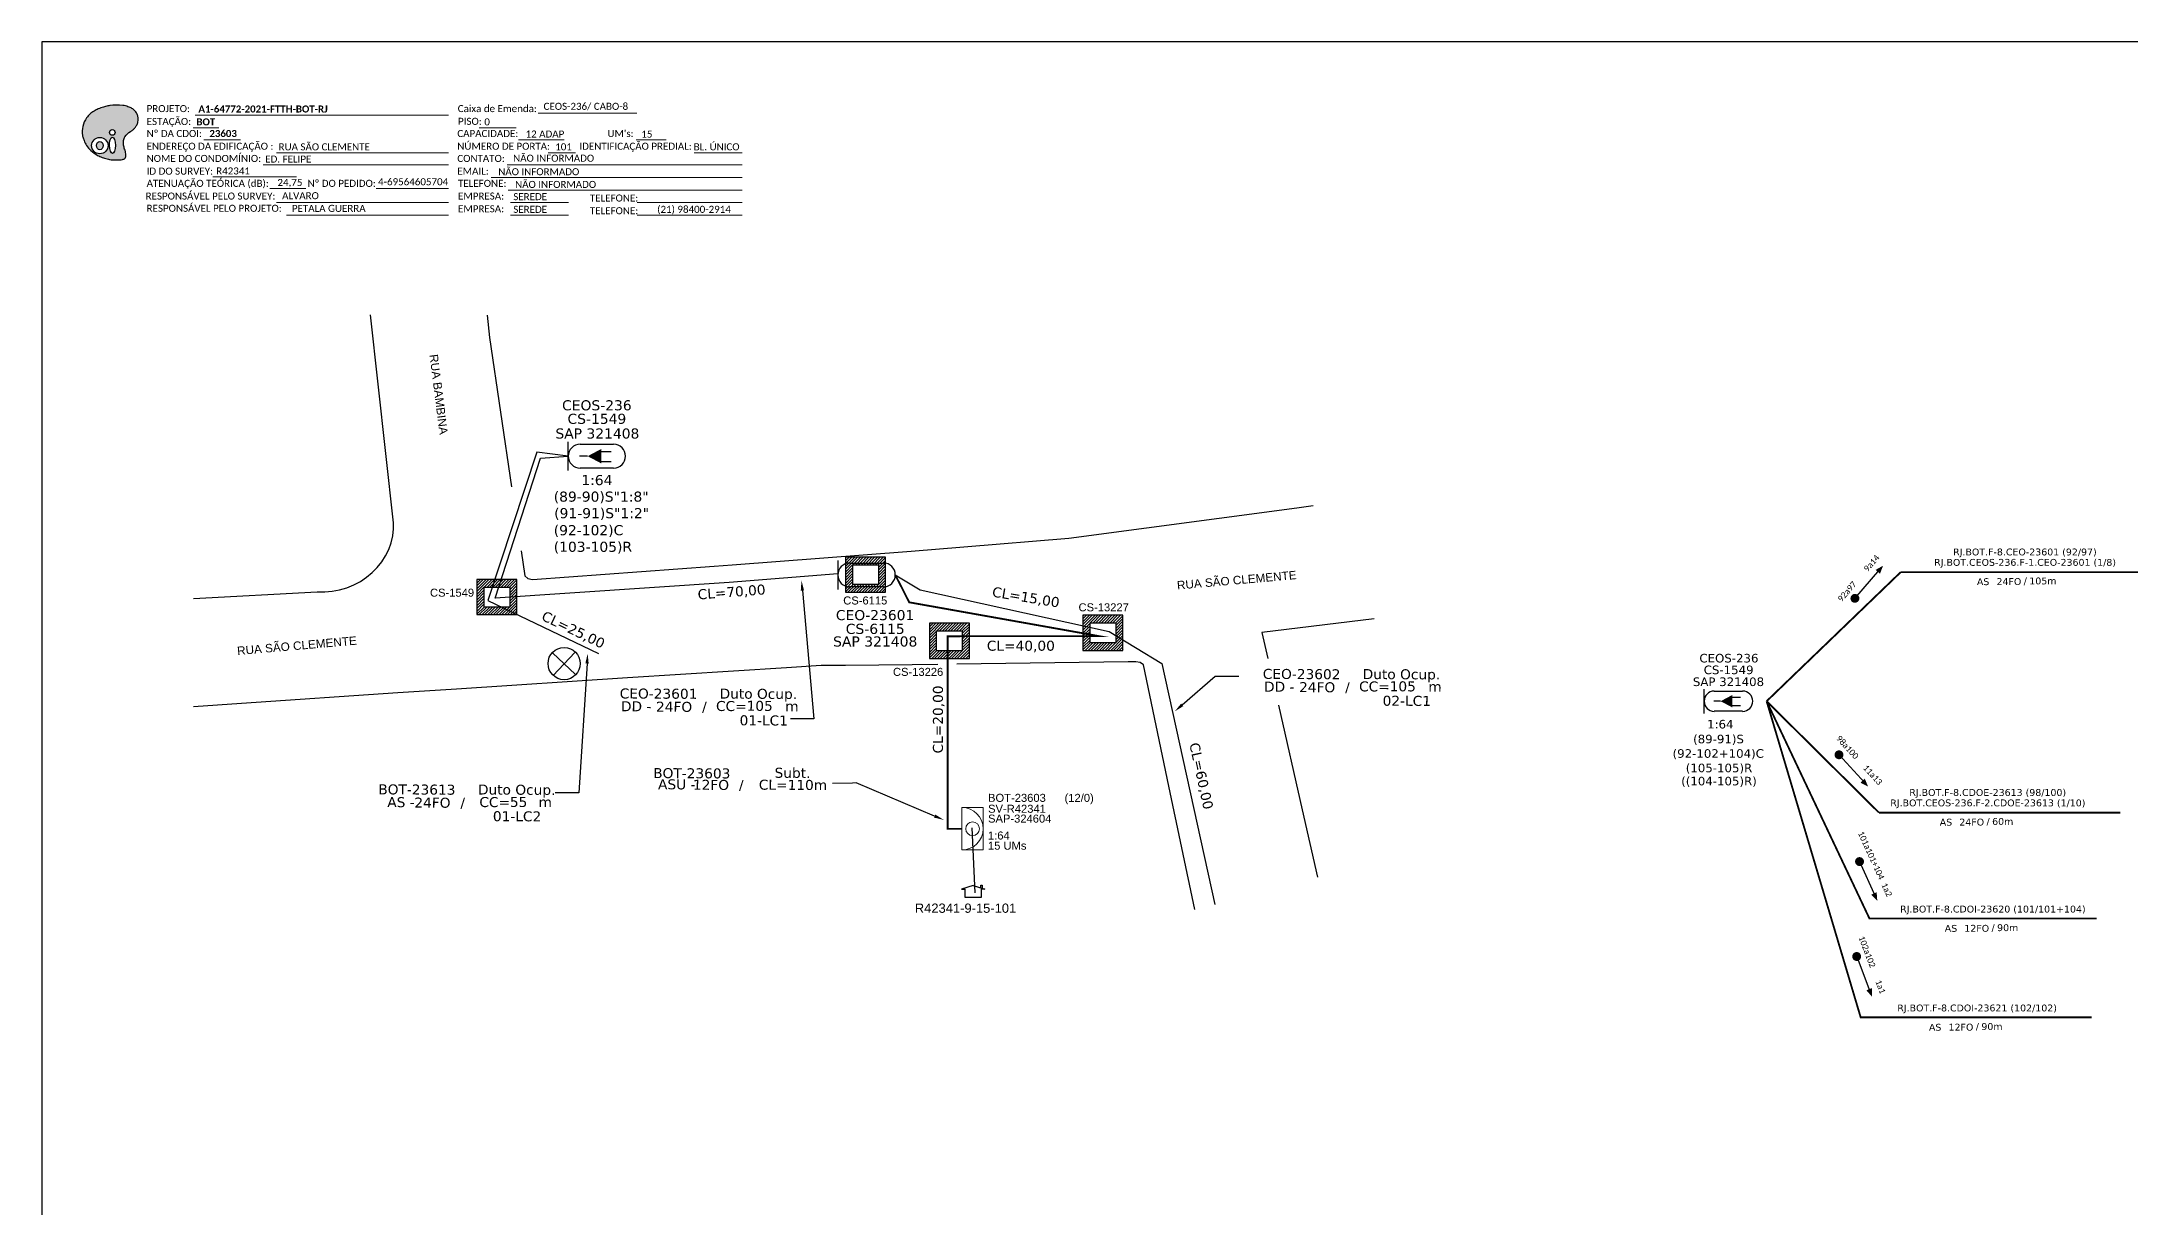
# Model space of a CAD drawing. Extents: x -4 to 837, y 1 to 595.
# Drawn here: x -4 to 528, y 298 to 595 of the extents above; entities that cross this region are included whole.
import ezdxf
from ezdxf import colors
from ezdxf.entities.mleader import LeaderData, LeaderLine
from ezdxf.enums import TextEntityAlignment as Align
from ezdxf.math import Vec2, Vec3

# ---------------------------------------------------------------- set-up
doc = ezdxf.new("R2010")
doc.units = 0
for name, color, linetype in [('10.1-Caixas Subterrâneas', 5, 'Continuous'), ('20.4-CEOS', 1, 'Continuous'), ('20.5-CEO', 1, 'Continuous'), ('CAP a instalar', 1, 'Continuous'), ('celulas gpon', 7, 'Continuous'), ('label_cabos', 7, 'Continuous'), ('locais', 7, 'Continuous'), ('QUADRA', 7, 'Continuous'), ('SETA', 7, 'Continuous'), ('surveys', 7, 'Continuous'), ('surveys legendas', 7, 'Continuous')]:
    doc.layers.add(name, color=color, linetype=linetype)
for name, color, linetype, lineweight in [("20.0-LEGENDA DOS CDO'S", 1, 'Continuous', 0), ('20.1-CDO_INTERIOR', 1, 'Continuous', 0), ('40.1-ETIQUETAS', 1, 'Continuous', 20), ('Segmento Logradouro Texto', 238, 'Continuous', 0)]:
    doc.layers.add(name, color=color, linetype=linetype, lineweight=lineweight)
doc.layers.add('DROP DE CLIENTE', color=140, linetype='Continuous', plot=False)
doc.styles.add('ARIAL', font='arial.ttf')
doc.styles.add('DIGICADE', font='arial.ttf')
doc.styles.add('MtXpl_Calibri', font='calibri.ttf')
doc.styles.add('siredit', font='verdana.ttf')
doc.styles.add('WMF-Calibri0', font='calibri.ttf')
doc.styles.add('WMF-Calibri1', font='calibrib.ttf')
doc.linetypes.add('FENCELINE1', pattern='A,0.25,-0.1,[133,ltypeshp.shx,S=0.1,R=0,X=-0.1,Y=0],-0.1,1', length=1.45)

# ---------------------------------------------------------------- blocks, each defined once
blk = doc.blocks.new('OI')
h = blk.add_hatch(color=40)
edge = h.paths.add_edge_path()
edge.add_spline(control_points=[(4.35, -0.67), (3.92, -0.99), (3.26, -1.5), (2.81, -2.59), (2.9, -3.5), (3.06, -4.27), (3.31, -4.85), (3.37, -5.39), (3.4, -5.88), (3.2, -6.4), (2.54, -6.61), (1.65, -6.63), (0.55, -6.67), (-0.56, -6.42), (-1.61, -6.14), (-2.77, -5.61), (-3.92, -4.77), (-4.89, -3.7), (-5.34, -2.65), (-5.6, -1.94), (-5.85, -0.96), (-5.71, 0.47), (-5.1, 2.02), (-4.14, 3.02), (-3.3, 3.61), (-2.37, 4.16), (-1.36, 4.44), (-0.56, 4.7), (0.79, 4.85), (2.24, 4.97), (3.79, 4.57), (4.67, 4.21), (5.44, 3.65), (5.76, 2.99), (6.03, 2.21), (6.01, 1.46), (5.72, 0.64), (5.31, 0.08), (4.88, -0.38), (4.51, -0.55), (4.35, -0.67)], knot_values=[0, 0, 0, 0, 1.60434, 2.417191, 3.427595, 4.282808, 4.776746, 5.304182, 5.888771, 6.258406, 6.858137, 7.79129, 8.986195, 10.124242, 11.187857, 12.242908, 13.953784, 15.414161, 16.515391, 17.349188, 17.675853, 19.552021, 21.515531, 22.568638, 23.63245, 24.621084, 25.782718, 26.745347, 27.142653, 29.870543, 31.004649, 31.921532, 32.709589, 33.801391, 34.042471, 35.192333, 35.971461, 36.628871, 37.254359, 37.836911, 37.836911, 37.836911, 37.836911], degree=3, periodic=0)
h.paths.add_polyline_path([(1.13, -0.87, -1), (-0.04, -0.87, -1)], flags=16)
edge = h.paths.add_edge_path(flags=16)
edge.add_ellipse((0.56, -3.59), major_axis=(-0.02, 1.71), ratio=0.361305, start_angle=0, end_angle=360)
h.paths.add_polyline_path([(-0.36, -3.62, -1), (-3.8, -3.62, -1)], flags=16)
edge = h.paths.add_edge_path(flags=0)
edge.add_ellipse((-2.08, -3.62), major_axis=(0, 0.885), ratio=0.758294, start_angle=0, end_angle=360)
at = {"color": 40}
for centre, radius in [((-2.08, -3.62), 1.72), ((0.54, -0.87), 0.587)]:
    blk.add_circle(centre, radius, dxfattribs=at)
blk.add_ellipse((-2.08, -3.62), major_axis=(0, 0.885), ratio=0.758294, start_param=-3.141592653589792, end_param=3.141592653589792, dxfattribs=at)
blk.add_ellipse((0.56, -3.59), major_axis=(-0.02, 1.71), ratio=0.361305, dxfattribs=at)
at = {"color": 40, "start_tangent": (-0.800898, -0.598801), "end_tangent": (-0.800898, -0.598801)}
blk.add_spline([(4.35, -0.67), (3.2, -1.78), (2.9, -2.54), (2.92, -3.55), (3.12, -4.38), (3.28, -4.85), (3.37, -5.37), (3.35, -5.95), (3.2, -6.29), (2.66, -6.55), (1.73, -6.63), (0.54, -6.62), (-0.58, -6.41), (-1.6, -6.11), (-2.56, -5.67), (-3.95, -4.67), (-4.89, -3.56), (-5.37, -2.56), (-5.64, -1.78), (-5.72, -1.46), (-5.63, 0.42), (-4.84, 2.22), (-4.13, 2.99), (-3.27, 3.62), (-2.4, 4.09), (-1.3, 4.47), (-0.37, 4.72), (0.02, 4.77), (2.75, 4.8), (3.85, 4.53), (4.69, 4.16), (5.31, 3.68), (5.85, 2.73), (5.93, 2.5), (5.94, 1.35), (5.67, 0.62), (5.29, 0.08), (4.84, -0.36), (4.35, -0.67)], degree=3, dxfattribs=at)
blk = doc.blocks.new('*U58')
at = {"layer": '20.4-CEOS', "color": 7, "style": 'siredit'}
for tag, p in [('FIBRAS_SPLITTER', (0, 0)), ('FIBRAS_TOP_C', (0, -4.13)), ('RESERVA_FINAIS', (0, -5.46))]:
    blk.add_attdef(tag, p, '', height=1.01, dxfattribs=at)
for tag, p, flags in [('ID_ATIVIDADE', (0, -6.77), 3), ('FATOR', (0, -8.09), 1), ('QTDE', (0, -9.4), 1), ('FID', (0, -10.71), 1)]:
    blk.add_attdef(tag, p, '', height=1.01, dxfattribs=dict(at, flags=flags))
blk = doc.blocks.new('*X8')
at = {"color": 0, "linetype": 'Continuous'}
for p, q in [((-1.25, 0.34099), (-0.49099, 1.1)), ((-1.25, 0.517767), (-0.667767, 1.1)), ((-1.25, 0.694544), (-0.844544, 1.1)), ((-1.25, 0.87132), (-1.02132, 1.1)), ((-1.25, 1.048097), (-1.198097, 1.1)), ((-1.25, 0.164214), (-0.8035, 0.610714)), ((-1.25, -0.012563), (-0.8035, 0.433937)), ((-1.25, -0.18934), (-0.8035, 0.25716)), ((-1.25, -0.366117), (-0.8035, 0.080383)), ((-0.789214, 0.625), (-0.314214, 1.1)), ((-0.612437, 0.625), (-0.137437, 1.1)), ((-0.43566, 0.625), (0.03934, 1.1)), ((-0.258883, 0.625), (0.216117, 1.1)), ((-0.082107, 0.625), (0.392893, 1.1)), ((0.09467, 0.625), (0.56967, 1.1)), ((0.271447, 0.625), (0.746447, 1.1)), ((0.448223, 0.625), (0.923223, 1.1)), ((0.625, 0.625), (1.1, 1.1)), ((0.801777, 0.625), (1.25, 1.073223)), ((0.8035, 0.449947), (1.25, 0.896447)), ((0.8035, 0.27317), (1.25, 0.71967)), ((0.8035, 0.096393), (1.25, 0.542893)), ((0.8035, -0.080383), (1.25, 0.366117)), ((0.8035, -0.25716), (1.25, 0.18934)), ((0.8035, -0.433937), (1.25, 0.012563)), ((-1.25, -0.542893), (-0.8035, -0.096393)), ((-1.25, -0.71967), (-0.8035, -0.27317)), ((-1.25, -0.896447), (-0.8035, -0.449947)), ((-1.25, -1.073223), (-0.801777, -0.625)), ((-1.1, -1.1), (-0.625, -0.625)), ((-0.923223, -1.1), (-0.448223, -0.625)), ((-0.746447, -1.1), (-0.271447, -0.625)), ((-0.56967, -1.1), (-0.09467, -0.625)), ((-0.392893, -1.1), (0.082107, -0.625)), ((-0.216117, -1.1), (0.258883, -0.625)), ((-0.03934, -1.1), (0.43566, -0.625)), ((0.137437, -1.1), (0.612437, -0.625)), ((0.314214, -1.1), (0.789214, -0.625)), ((0.49099, -1.1), (1.25, -0.34099)), ((0.667767, -1.1), (1.25, -0.517767)), ((0.8035, -0.610714), (1.25, -0.164214)), ((0.844544, -1.1), (1.25, -0.694544)), ((1.02132, -1.1), (1.25, -0.87132)), ((1.198097, -1.1), (1.25, -1.048097))]:
    blk.add_line(p, q, dxfattribs=at)
blk = doc.blocks.new('MANHOLE_MQ')
at = {"color": 0, "linetype": 'Continuous'}
for p, q in [((0.00000623, 0.00000569), (-0.00000627, 0.00000569)), ((-0.00000627, 0.00000569), (-0.00000627, -0.00000531)), ((-0.00000404, 0.00000331), (0.00000399, 0.00000331)), ((-0.00000404, -0.00000294), (-0.00000404, 0.00000331)), ((0.00000399, 0.00000331), (0.00000399, -0.00000294)), ((0.00000623, -0.00000531), (0.00000623, 0.00000569)), ((-0.00000627, -0.00000531), (0.00000623, -0.00000531)), ((0.00000399, -0.00000294), (-0.00000404, -0.00000294)), ((0.00000399, -0.00000294), (0.00000399, -0.00000294))]:
    blk.add_line(p, q, dxfattribs=at)
at = {"color": 0, "linetype": 'Continuous', "xscale": 5e-06, "yscale": 5e-06, "zscale": 1e-05}
blk.add_blockref('*X8', (-0.00000002, 0.00000019), dxfattribs=at)
blk = doc.blocks.new('POLE_POLE')
at = {"color": 1}
for p, q in [((-0.0000033, 0.0000125), (0.0000083, 0.0000017)), ((0.0000079, 0.0000128), (-0.0000029, 0.0000013))]:
    blk.add_line(p, q, dxfattribs=at)
blk.add_circle((0.0000026, 0.0000072), 0.00000805, dxfattribs=at)
blk = doc.blocks.new('Inst CB DT OCUP CFOA-SM-DD-G-24')
at = {"layer": 'label_cabos', "color": 0, "style": 'siredit'}
for tag, flags, p in [('ID_ATIVIDADE', 3, (1.31, 2.67)), ('FATOR', 1, (11.56, 2.55))]:
    blk.add_attdef(tag, text='', height=1, rotation=359.69, dxfattribs=dict(at, flags=flags)).set_placement(p, align=Align.MIDDLE_CENTER)
for tag, p in [('TIPO_CABO', (1.11, 0)), ('DESTINO_CABO', (3.13, 1.26)), ('CABO', (4.69, -0.05)), ('/', (7.71, -0.05)), ('LANCE', (10.41, 0.02)), ('TIPO_CABO', (13.11, 1.24)), ('UND', (16.46, 0)), ('FID', (13.65, -1.41))]:
    blk.add_attdef(tag, text='', height=1, rotation=359.69, dxfattribs=at).set_placement(p, align=Align.MIDDLE_CENTER)
blk.add_attdef('QTDE', (11.93, -0.45), '', height=1, rotation=359.69, dxfattribs=at)
blk = doc.blocks.new('LEGENDA DOS CABOS')
at = {"layer": 'label_cabos', "color": 0, "style": 'siredit'}
for tag, p in [('ID', (4.24, 1.63)), ('XX', (14.31, 1.67)), ('TIPO_CABO', (2.74, 0.52)), ('CABO', (6.16, 0.47)), ('/', (9.19, 0.47)), ('METROS', (14.36, 0.47))]:
    blk.add_attdef(tag, text='', height=1, rotation=359.69, dxfattribs=at).set_placement(p, align=Align.MIDDLE_CENTER)
blk = doc.blocks.new('*U54')
at = {"layer": '20.4-CEOS', "color": 7, "style": 'siredit'}
blk.add_attdef('FIBRAS_SPLITTER', (0, 0), '', height=1.01, dxfattribs=at)
for tag, p, flags in [('ID_ATIVIDADE', (0, -1.48), 3), ('FATOR', (0, -2.79), 1), ('QTDE', (0, -4.11), 1), ('FID', (0, -5.42), 1)]:
    blk.add_attdef(tag, p, '', height=1.01, dxfattribs=dict(at, flags=flags))
blk = doc.blocks.new('Inst CB DT OCUP CFOA-SM-AS-80-TS-24')
at = {"layer": 'label_cabos', "color": 0, "style": 'siredit'}
for tag, flags, p in [('ID_ATIVIDADE', 3, (1.31, 2.67)), ('FATOR', 1, (11.56, 2.55))]:
    blk.add_attdef(tag, text='', height=1, rotation=359.69, dxfattribs=dict(at, flags=flags)).set_placement(p, align=Align.MIDDLE_CENTER)
for tag, p in [('TIPO_CABO', (1.76, 0)), ('DESTINO_CABO', (3.13, 1.26)), ('CABO', (4.69, -0.05)), ('/', (7.71, -0.05)), ('LANCE', (10.91, 0)), ('TIPO_CABO', (13.11, 1.24)), ('UND', (15.96, 0)), ('FID', (13.15, -1.41))]:
    blk.add_attdef(tag, text='', height=1, rotation=359.69, dxfattribs=at).set_placement(p, align=Align.MIDDLE_CENTER)
blk.add_attdef('QTDE', (12.43, -0.47), '', height=1, rotation=359.69, dxfattribs=at)
blk = doc.blocks.new('ETIQUETA_RS5F')
at = {"layer": '40.1-ETIQUETAS', "color": 0, "style": 'siredit'}
blk.add_text('/', height=1.5, dxfattribs=at).set_placement((1.58, -1.95), align=Align.MIDDLE_RIGHT)
for tag, p in [('ETIQUETA_R_PRIMARIA', (1.21, 4.1)), ('ETIQUETA_R_SECUNDARIA', (1.21, 2.1)), ('F_ATIVAS/F_MORTAS', (1.14, -4.24))]:
    blk.add_attdef(tag, text='', height=1.5, dxfattribs=at).set_placement(p, align=Align.MIDDLE_CENTER)
for tag, p in [('TIPO_CABO', (-6.58, -2.12)), ('CAP_CABO', (0.4, -2.09))]:
    blk.add_attdef(tag, text='', height=1.5, dxfattribs=at).set_placement(p, align=Align.MIDDLE_RIGHT)
blk.add_attdef('METROS', text='', height=1.5, dxfattribs=at).set_placement((2.14, -1.95), align=Align.MIDDLE_LEFT)
for tag, p in [('FUSÃO_1', (0.85, -8.39)), ('FUSÃO_2', (0.85, -10.6)), ('FUSÃO_3', (0.85, -12.93)), ('FUSÃO_4', (0.85, -15.14)), ('FUSÃO_5', (0.85, -17.16))]:
    blk.add_attdef(tag, text='', height=1.5, dxfattribs=at).set_placement(p, align=Align.CENTER)
blk = doc.blocks.new('SURVEY_SURVEY')
for p, q in [((0, 0.0000127), (-0.0000126, 0.000009)), ((-0.0000126, 0.000009), (-0.0000086, 0.000009)), ((-0.0000086, 0), (-0.0000086, 0.000009)), ((0.0000086, 0), (-0.0000086, 0)), ((0, 0.0000127), (0.0000126, 0.000009)), ((0.0000084, 0.0000132), (0.0000098, 0.0000132)), ((0.0000084, 0.0000103), (0.0000084, 0.0000132)), ((0.0000126, 0.000009), (0.0000086, 0.000009)), ((0.0000086, 0.000009), (0.0000086, 0)), ((0.0000098, 0.0000132), (0.0000098, 0.0000099))]:
    blk.add_line(p, q)

msp = doc.modelspace()

# ---------------------------------------------------------------- linework, layer by layer
for p, q in [((837.17, 595.26), (-3.83, 595.26)), ((-3.83, 595.26), (-3.83, 1.26))]:
    msp.add_line(p, q)
at = {"color": 7, "lineweight": 0}
for points in [[(35.28, 576.58), (99.75, 576.58)], [(122.59, 577.07), (147.72, 577.07)], [(34.76, 573.3), (41.31, 573.3)], [(37.42, 570.23), (46.76, 570.23)], [(107.55, 573.34), (117.03, 573.34)], [(117.59, 570.23), (129.21, 570.23)], [(147.54, 570.23), (155.2, 570.23)], [(55.99, 566.99), (99.75, 566.99)], [(125.18, 566.99), (132.12, 566.99)], [(162.35, 566.99), (174.56, 566.99)], [(39.74, 560.82), (61.06, 560.82)], [(52.58, 563.88), (99.75, 563.88)], [(110.67, 560.64), (174.59, 560.64)], [(114.71, 563.88), (174.59, 563.88)], [(54.28, 557.85), (63.46, 557.85)], [(55.99, 554.29), (99.75, 554.29)], [(81.34, 557.85), (99.77, 557.85)], [(114.96, 557.41), (174.59, 557.41)], [(115.56, 554.29), (130.36, 554.29)], [(147.81, 554.29), (174.59, 554.29)], [(58.48, 551.06), (99.75, 551.06)], [(115.56, 551.06), (130.36, 551.06)], [(147.84, 551.06), (174.59, 551.06)]]:
    msp.add_lwpolyline(points, dxfattribs=at)
msp.add_lwpolyline([(34.83, 453.38), (66.32, 455.07), (68.24, 455.05), (70.16, 455.23), (72.05, 455.6), (73.88, 456.14), (75.65, 456.85), (77.33, 457.74), (78.9, 458.79), (80.34, 459.98), (81.64, 461.29), (82.77, 462.73), (83.75, 464.27), (84.54, 465.9), (85.15, 467.61), (85.56, 469.36), (85.77, 471.12), (85.79, 472.68), (79.92, 525.68)])
at = {"const_width": 1.13, "elevation": 2}
for points in [[(457.66, 452.99, 1), (458.39, 453.85, 1)], [(453.59, 413.97, -1), (454.36, 413.14, -1)], [(458.28, 362.69, -1), (458.68, 361.63, -1)]]:
    msp.add_lwpolyline(points, format="xyb", close=True, dxfattribs=at)
at = {"color": 7, "const_width": 1.13, "elevation": 2}
msp.add_lwpolyline([(458.97, 386.86, -1), (459.44, 385.83, -1)], format="xyb", close=True, dxfattribs=at)
at = {"layer": '20.1-CDO_INTERIOR', "color": 1, "lineweight": 18}
msp.add_lwpolyline([(235.98, 389.3), (235.98, 400.13), (230.57, 400.13), (230.56, 389.3)], close=True, dxfattribs=at)
msp.add_circle((233.27, 394.71), 1.73, dxfattribs=at)
msp.add_arc((230.56, 394.71), 5.41, 269.9724, 89.9724, dxfattribs=at)
at = {"layer": '20.4-CEOS', "color": 7}
for p, q in [((133.31, 492.69), (141.83, 492.69)), ((141.83, 486.62), (133.31, 486.62)), ((422.2, 429.79, 2), (429.43, 429.79, 2)), ((429.43, 424.64, 2), (422.2, 424.64, 2))]:
    msp.add_line(p, q, dxfattribs=at)
for points in [[(130.28, 485.99), (130.28, 493.32)], [(135.22, 489.65), (133.17, 489.65)], [(138.58, 490.86), (141.17, 490.86)], [(138.58, 488.33), (141.17, 488.33)]]:
    msp.add_lwpolyline(points, dxfattribs=at)
msp.add_lwpolyline([(135.22, 489.65, 0, 3.75, 0), (138.74, 489.65, 3.75, 3.75, 0)], format="xyseb", dxfattribs=at)
at = {"layer": '20.4-CEOS', "color": 7, "elevation": 2}
for points in [[(419.63, 424.11), (419.63, 430.32)], [(423.82, 427.21), (422.09, 427.21)], [(426.67, 428.23), (428.87, 428.23)], [(426.67, 426.09), (428.87, 426.09)]]:
    msp.add_lwpolyline(points, dxfattribs=at)
msp.add_lwpolyline([(423.82, 427.21, 0, 3.18, 0), (426.81, 427.21, 3.18, 3.18, 0)], format="xyseb", dxfattribs=at)
at = {"layer": '20.4-CEOS', "color": 7}
for centre, radius, start, end in [((133.31, 489.65), 3.04, 90, 270), ((141.83, 489.65), 3.04, 270, 90), ((422.2, 427.21, 2), 2.58, 90, 270), ((429.43, 427.21, 2), 2.58, 270, 90)]:
    msp.add_arc(centre, radius, start, end, dxfattribs=at)
at = {"layer": '20.5-CEO', "color": 5}
for p, q in [((201.99, 462.43), (210.54, 462.43)), ((210.54, 456.33), (201.99, 456.33))]:
    msp.add_line(p, q, dxfattribs=at)
msp.add_lwpolyline([(198.94, 463.05), (198.94, 455.7)], dxfattribs=at)
for centre, start, end in [((201.99, 459.38), 90, 270), ((210.54, 459.38), 270, 90)]:
    msp.add_arc(centre, 3.05, start, end, dxfattribs=at)
at = {"layer": 'CAP a instalar', "color": 7, "ltscale": 5}
for p, q in [((122.29, 490.66), (109.83, 452.89)), ((130.28, 489.65), (122.29, 490.66)), ((123.17, 489.14), (130.28, 489.65)), ((111.62, 453.45), (123.17, 489.14)), ((198.93, 459.63), (171.23, 457.5)), ((213.59, 459.38), (219.95, 455.57)), ((109.83, 452.89), (137.95, 439.35)), ((171.23, 457.5), (111.62, 453.45)), ((219.95, 455.57), (268.08, 444.99)), ((268.08, 444.99), (281.47, 436.83)), ((281.47, 436.83), (294.97, 375.4))]:
    msp.add_line(p, q, dxfattribs=at)
at = {"layer": 'CAP a instalar', "color": 10, "linetype": 'FENCELINE1', "ltscale": 7, "const_width": 0.467}
msp.add_lwpolyline([(213.59, 459.38), (217.14, 452.41), (265.39, 443.81), (226.92, 443.76), (226.92, 394.71), (230.56, 394.71)], dxfattribs=at)
at = {"layer": 'CAP a instalar', "color": 7, "linetype": 'FENCELINE1', "ltscale": 7, "const_width": 0.467, "elevation": 2}
for points in [[(435.54, 427.21), (469.7, 460.11)], [(531.17, 460.11), (469.7, 460.11)], [(435.54, 427.21), (464.15, 398.82)], [(435.54, 427.21), (461.72, 371.86), (519.59, 371.86)], [(525.62, 398.82), (464.15, 398.82)]]:
    msp.add_lwpolyline(points, dxfattribs=at)
at = {"layer": 'CAP a instalar', "color": 251, "linetype": 'FENCELINE1', "ltscale": 7, "elevation": 2}
msp.add_lwpolyline([(435.54, 427.21, 0.467, 0.467, 0), (459.49, 346.67, 0.467, 0.467, 0), (518.3, 346.67, 0.467, 0.467, 0)], format="xyseb", dxfattribs=at)
at = {"layer": 'DROP DE CLIENTE'}
msp.add_lwpolyline([(233.9, 378.42), (233.16, 394.92)], dxfattribs=at)
at = {"layer": 'QUADRA'}
for points in [[(34.83, 453.38), (66.32, 455.07), (68.24, 455.05), (70.16, 455.23), (72.05, 455.6), (73.88, 456.14), (75.65, 456.85), (77.33, 457.74), (78.9, 458.79), (80.34, 459.98), (81.64, 461.29), (82.77, 462.73), (83.75, 464.27), (84.54, 465.9), (85.15, 467.61), (85.56, 469.36), (85.77, 471.12), (85.79, 472.68), (79.92, 525.68)], [(109.65, 525.56), (110.22, 519.93), (115.85, 481.8)], [(231.07, 466.57), (257.81, 468.74), (315.85, 476.52)], [(315.85, 476.52), (320.05, 477.08)], [(118.26, 465.51), (119.19, 459.15), (119.98, 458.46), (121.13, 458.24), (167.41, 461.61)], [(167.41, 461.61), (172, 461.99), (217.64, 465.46)], [(217.64, 465.46), (231.07, 466.57)], [(335.54, 448.22), (306.96, 444.76), (306.96, 444.76), (308.47, 438.1)], [(200.91, 436.34), (194.67, 436.32), (185.91, 435.74)], [(217.85, 436.45), (200.91, 436.34)], [(224.46, 436.54), (217.85, 436.45)], [(272.93, 437.25), (229.29, 436.61)], [(283.27, 405.52), (276.77, 436.46), (275.95, 437.11), (274.89, 437.27), (272.93, 437.25)], [(185.91, 435.74), (145.36, 433.15), (101.85, 430.31)], [(101.85, 430.31), (86.85, 429.32), (47.05, 426.59), (34.83, 425.74)], [(311.18, 426.24), (317.26, 399.54)], [(289.86, 374.11), (283.27, 405.52)], [(317.26, 399.54), (321.17, 382.4)]]:
    msp.add_lwpolyline(points, dxfattribs=at)
at = {"layer": 'SETA', "elevation": 2}
for points in [[(458.02, 453.42), (464.37, 460.76)], [(453.98, 413.56), (460.53, 406.41)], [(458.48, 362.16), (461.94, 353.1)]]:
    msp.add_lwpolyline(points, dxfattribs=at)
at = {"layer": 'SETA', "color": 7, "elevation": 2}
msp.add_lwpolyline([(459.2, 386.34), (463.21, 377.51)], dxfattribs=at)
at = {"layer": 'SETA'}
for points in [[(463.28, 460.67, 2), (465.2, 461.74, 2), (464.41, 459.69, 2)], [(459.44, 406.46, 2), (461.39, 405.45, 2), (460.54, 407.48, 2)], [(462.19, 377.9, 2), (463.73, 376.33, 2), (463.56, 378.53, 2)], [(460.95, 353.55, 2), (462.39, 351.89, 2), (462.35, 354.09, 2)]]:
    msp.add_solid(points, dxfattribs=at)

# ---------------------------------------------------------------- block references
at = {"color": 7, "xscale": 1.213923925163967, "yscale": 1.213923925163967, "zscale": 1.213923925163967, "rotation": 0.1532896023949059}
msp.add_blockref('OI', (13.47, 573.2), dxfattribs=at)
at = {"color": 0, "lineweight": 0}
ref = msp.add_blockref('Inst CB DT OCUP CFOA-SM-DD-G-24', (309.11, 430.91), dxfattribs=dict(at, xscale=2.548043166931571, yscale=2.548043166931571, zscale=2.548043166931571))
ref.add_attrib('DESTINO_CABO', 'CEO-23602', dxfattribs={"layer": 'label_cabos', "color": 0, "height": 2.548, "rotation": 359.69, "style": 'siredit'}).set_placement((317.09, 434.13), align=Align.MIDDLE_CENTER)
ref.add_attrib('TIPO_CABO', 'Duto Ocup.', dxfattribs={"layer": 'label_cabos', "color": 0, "height": 2.548, "rotation": 359.69, "style": 'siredit'}).set_placement((342.51, 434.08), align=Align.MIDDLE_CENTER)
ref.add_attrib('/', '/', dxfattribs={"layer": 'label_cabos', "color": 0, "height": 2.55, "rotation": 359.69, "style": 'siredit'}).set_placement((328.76, 430.78), align=Align.MIDDLE_CENTER)
ref.add_attrib('FID', '02-LC1', dxfattribs={"layer": 'label_cabos', "color": 0, "height": 2.548, "rotation": 359.69, "style": 'siredit'}).set_placement((343.88, 427.31), align=Align.MIDDLE_CENTER)
ref.add_attrib('LANCE', 'CC=', dxfattribs={"layer": 'label_cabos', "color": 0, "height": 2.548, "rotation": 359.69, "style": 'siredit'}).set_placement((335.63, 430.97), align=Align.MIDDLE_CENTER)
ref.add_attrib('UND', 'm', dxfattribs={"layer": 'label_cabos', "color": 0, "height": 2.55, "rotation": 359.69, "style": 'siredit'}).set_placement((351.06, 430.91), align=Align.MIDDLE_CENTER)
ref.add_attrib('CABO', '24FO', dxfattribs={"layer": 'label_cabos', "color": 0, "height": 2.548, "rotation": 359.69, "style": 'siredit'}).set_placement((321.05, 430.78), align=Align.MIDDLE_CENTER)
ref.add_attrib('TIPO_CABO', 'DD - ', dxfattribs={"layer": 'label_cabos', "color": 0, "height": 2.548, "rotation": 359.69, "style": 'siredit'}).set_placement((311.94, 430.9), align=Align.MIDDLE_CENTER)
ref.add_attrib('QTDE', '105', (339.51, 429.75), dxfattribs={"layer": 'label_cabos', "color": 0, "height": 2.548, "rotation": 359.69, "style": 'siredit'})
ref = msp.add_blockref('Inst CB DT OCUP CFOA-SM-DD-G-24', (145.3, 425.93), dxfattribs=dict(at, xscale=2.548043166931571, yscale=2.548043166931571, zscale=2.548043166931571))
ref.add_attrib('DESTINO_CABO', 'CEO-23601', dxfattribs={"layer": 'label_cabos', "color": 0, "height": 2.548, "rotation": 359.69, "style": 'siredit'}).set_placement((153.28, 429.14), align=Align.MIDDLE_CENTER)
ref.add_attrib('TIPO_CABO', 'Duto Ocup.', dxfattribs={"layer": 'label_cabos', "color": 0, "height": 2.548, "rotation": 359.69, "style": 'siredit'}).set_placement((178.7, 429.1), align=Align.MIDDLE_CENTER)
ref.add_attrib('/', '/', dxfattribs={"layer": 'label_cabos', "color": 0, "height": 2.55, "rotation": 359.69, "style": 'siredit'}).set_placement((164.96, 425.79), align=Align.MIDDLE_CENTER)
ref.add_attrib('FID', '01-LC1', dxfattribs={"layer": 'label_cabos', "color": 0, "height": 2.548, "rotation": 359.69, "style": 'siredit'}).set_placement((180.08, 422.32), align=Align.MIDDLE_CENTER)
ref.add_attrib('LANCE', 'CC=', dxfattribs={"layer": 'label_cabos', "color": 0, "height": 2.548, "rotation": 359.69, "style": 'siredit'}).set_placement((171.82, 425.98), align=Align.MIDDLE_CENTER)
ref.add_attrib('UND', 'm', dxfattribs={"layer": 'label_cabos', "color": 0, "height": 2.55, "rotation": 359.69, "style": 'siredit'}).set_placement((187.25, 425.93), align=Align.MIDDLE_CENTER)
ref.add_attrib('CABO', '24FO', dxfattribs={"layer": 'label_cabos', "color": 0, "height": 2.548, "rotation": 359.69, "style": 'siredit'}).set_placement((157.24, 425.79), align=Align.MIDDLE_CENTER)
ref.add_attrib('TIPO_CABO', 'DD - ', dxfattribs={"layer": 'label_cabos', "color": 0, "height": 2.548, "rotation": 359.69, "style": 'siredit'}).set_placement((148.13, 425.91), align=Align.MIDDLE_CENTER)
ref.add_attrib('QTDE', '105', (175.7, 424.77), dxfattribs={"layer": 'label_cabos', "color": 0, "height": 2.548, "rotation": 359.69, "style": 'siredit'})
at = {"layer": '10.1-Caixas Subterrâneas', "color": 30, "xscale": 814832.4926323051, "yscale": 814832.4926323051, "zscale": 814832.4926323051}
for p, rotation in [((205.98, 459.61), 180.0000000000628), ((112.07, 453.91), 180.000000000063), ((227.35, 442.75), 180.0000000000627), ((266.44, 444.79), 180.0000000000627)]:
    msp.add_blockref('MANHOLE_MQ', p, dxfattribs=dict(at, rotation=rotation))
at = {"layer": '20.4-CEOS', "color": 0, "lineweight": 0}
ref = msp.add_blockref('*U58', (126.58, 478.06), dxfattribs=dict(at, xscale=2.548043166931571, yscale=2.548043166931571, zscale=2.548043166931571))
ref.add_attrib('FIBRAS_SPLITTER', '(89-90)S"1:8"', (126.58, 478.06), dxfattribs={"color": 7, "height": 2.5727, "style": 'siredit'})
ref.add_attrib('FIBRAS_TOP_C', '(92-102)C', (126.58, 469.51), dxfattribs={"color": 7, "height": 2.573, "style": 'siredit'})
ref.add_attrib('RESERVA_FINAIS', '(103-105)R', (126.58, 465.28), dxfattribs={"color": 7, "height": 2.573, "style": 'siredit'})
at = {"layer": '20.4-CEOS', "color": 0, "lineweight": 0, "xscale": 2.548043166931571, "yscale": 2.548043166931571, "zscale": 2.548043166931571}
msp.add_blockref('*U54', (126.69, 473.85), dxfattribs=at).add_auto_attribs({'FIBRAS_SPLITTER': '(91-91)S"1:2"'})
at = {"layer": '40.1-ETIQUETAS', "color": 7}
ref = msp.add_blockref('ETIQUETA_RS5F', (499.99, 460.14, 2), dxfattribs=dict(at, xscale=1.16639998499977, yscale=1.16639998499977, zscale=1.16639998499977))
ref.add_attrib('ETIQUETA_R_PRIMARIA', 'RJ.BOT.F-8.CEO-23601 (92/97)', dxfattribs={"color": 0, "height": 1.7496, "style": 'siredit'}).set_placement((501.33, 465.24, 2), align=Align.MIDDLE_CENTER)
ref.add_attrib('ETIQUETA_R_SECUNDARIA', 'RJ.BOT.CEOS-236.F-1.CEO-23601 (1/8)', dxfattribs={"color": 0, "height": 1.7496, "style": 'siredit'}).set_placement((501.37, 462.59, 2), align=Align.MIDDLE_CENTER)
ref.add_attrib('TIPO_CABO', 'AS', dxfattribs={"color": 0, "height": 1.75, "style": 'siredit'}).set_placement((492.27, 457.67, 2), align=Align.MIDDLE_RIGHT)
ref.add_attrib('CAP_CABO', '24FO', dxfattribs={"color": 0, "height": 1.75, "style": 'siredit'}).set_placement((500.42, 457.7, 2), align=Align.MIDDLE_RIGHT)
ref.add_attrib('METROS', '105m', dxfattribs={"color": 0, "height": 1.75, "style": 'siredit'}).set_placement((502.45, 457.86, 2), align=Align.MIDDLE_LEFT)
ref = msp.add_blockref('ETIQUETA_RS5F', (490.51, 398.85, 2), dxfattribs=dict(at, xscale=1.16639998499977, yscale=1.16639998499977, zscale=1.16639998499977))
ref.add_attrib('ETIQUETA_R_PRIMARIA', 'RJ.BOT.F-8.CDOE-23613 (98/100)', dxfattribs={"color": 0, "height": 1.7496, "style": 'siredit'}).set_placement((491.85, 403.95, 2), align=Align.MIDDLE_CENTER)
ref.add_attrib('ETIQUETA_R_SECUNDARIA', 'RJ.BOT.CEOS-236.F-2.CDOE-23613 (1/10)', dxfattribs={"color": 0, "height": 1.7496, "style": 'siredit'}).set_placement((491.89, 401.3, 2), align=Align.MIDDLE_CENTER)
ref.add_attrib('TIPO_CABO', 'AS', dxfattribs={"color": 0, "height": 1.75, "style": 'siredit'}).set_placement((482.8, 396.38, 2), align=Align.MIDDLE_RIGHT)
ref.add_attrib('CAP_CABO', '24FO', dxfattribs={"color": 0, "height": 1.75, "style": 'siredit'}).set_placement((490.94, 396.41, 2), align=Align.MIDDLE_RIGHT)
ref.add_attrib('METROS', '60m', dxfattribs={"color": 0, "height": 1.75, "style": 'siredit'}).set_placement((492.98, 396.57, 2), align=Align.MIDDLE_LEFT)
ref = msp.add_blockref('ETIQUETA_RS5F', (491.79, 371.78, 2), dxfattribs=dict(at, xscale=1.16639998499977, yscale=1.16639998499977, zscale=1.16639998499977))
ref.add_attrib('ETIQUETA_R_SECUNDARIA', 'RJ.BOT.F-8.CDOI-23620 (101/101+104)', dxfattribs={"color": 0, "height": 1.7496, "style": 'siredit'}).set_placement((493.17, 374.24, 2), align=Align.MIDDLE_CENTER)
ref.add_attrib('TIPO_CABO', 'AS', dxfattribs={"color": 0, "height": 1.75, "style": 'siredit'}).set_placement((484.07, 369.32, 2), align=Align.MIDDLE_RIGHT)
ref.add_attrib('CAP_CABO', '12FO', dxfattribs={"color": 0, "height": 1.75, "style": 'siredit'}).set_placement((492.22, 369.34, 2), align=Align.MIDDLE_RIGHT)
ref.add_attrib('METROS', '90m', dxfattribs={"color": 0, "height": 1.75, "style": 'siredit'}).set_placement((494.25, 369.5, 2), align=Align.MIDDLE_LEFT)
at = {"layer": '40.1-ETIQUETAS', "color": 251}
ref = msp.add_blockref('ETIQUETA_RS5F', (487.77, 346.59, 2), dxfattribs=dict(at, xscale=1.16639998499977, yscale=1.16639998499977, zscale=1.16639998499977))
ref.add_attrib('ETIQUETA_R_SECUNDARIA', 'RJ.BOT.F-8.CDOI-23621 (102/102)', dxfattribs={"color": 0, "height": 1.7496, "style": 'siredit'}).set_placement((489.15, 349.04, 2), align=Align.MIDDLE_CENTER)
ref.add_attrib('TIPO_CABO', 'AS', dxfattribs={"color": 0, "height": 1.75, "style": 'siredit'}).set_placement((480.05, 344.12, 2), align=Align.MIDDLE_RIGHT)
ref.add_attrib('CAP_CABO', '12FO', dxfattribs={"color": 0, "height": 1.75, "style": 'siredit'}).set_placement((488.2, 344.15, 2), align=Align.MIDDLE_RIGHT)
ref.add_attrib('METROS', '90m', dxfattribs={"color": 0, "height": 1.75, "style": 'siredit'}).set_placement((490.23, 344.31, 2), align=Align.MIDDLE_LEFT)
at = {"layer": 'label_cabos', "color": 0, "lineweight": 0, "xscale": 2.548043166931571, "yscale": 2.548043166931571, "zscale": 2.548043166931571}
msp.add_blockref('LEGENDA DOS CABOS', (150.94, 404.7), dxfattribs=at).add_auto_attribs({'ID': 'BOT-23603', 'CABO': '12FO', 'METROS': 'CL=110m', 'XX': 'Subt.', '/': '/', 'TIPO_CABO': 'ASU -'})
at = {"layer": 'label_cabos', "color": 0, "lineweight": 0}
ref = msp.add_blockref('Inst CB DT OCUP CFOA-SM-AS-80-TS-24', (83.74, 401.49), dxfattribs=dict(at, xscale=2.548043166931571, yscale=2.548043166931571, zscale=2.548043166931571))
ref.add_attrib('DESTINO_CABO', 'BOT-23613', dxfattribs={"color": 0, "height": 2.548, "rotation": 359.69, "style": 'siredit'}).set_placement((91.72, 404.71), align=Align.MIDDLE_CENTER)
ref.add_attrib('CABO', '24FO', dxfattribs={"color": 0, "height": 2.548, "rotation": 359.69, "style": 'siredit'}).set_placement((95.68, 401.36), align=Align.MIDDLE_CENTER)
ref.add_attrib('TIPO_CABO', 'Duto Ocup.', dxfattribs={"color": 0, "height": 2.548, "rotation": 359.69, "style": 'siredit'}).set_placement((117.14, 404.66), align=Align.MIDDLE_CENTER)
ref.add_attrib('/', '/', dxfattribs={"color": 0, "height": 2.55, "rotation": 359.69, "style": 'siredit'}).set_placement((103.4, 401.36), align=Align.MIDDLE_CENTER)
ref.add_attrib('TIPO_CABO', 'AS - ', dxfattribs={"color": 0, "height": 2.548, "rotation": 359.69, "style": 'siredit'}).set_placement((88.23, 401.48), align=Align.MIDDLE_CENTER)
ref.add_attrib('FID', '01-LC2', dxfattribs={"color": 0, "height": 2.548, "rotation": 359.69, "style": 'siredit'}).set_placement((117.24, 397.89), align=Align.MIDDLE_CENTER)
ref.add_attrib('LANCE', 'CC=', dxfattribs={"color": 0, "height": 2.548, "rotation": 359.69, "style": 'siredit'}).set_placement((111.54, 401.5), align=Align.MIDDLE_CENTER)
ref.add_attrib('QTDE', '55', (115.41, 400.28), dxfattribs={"color": 0, "height": 2.548, "rotation": 359.69, "style": 'siredit'})
ref.add_attrib('UND', 'm', dxfattribs={"color": 0, "height": 2.55, "rotation": 359.69, "style": 'siredit'}).set_placement((124.42, 401.5), align=Align.MIDDLE_CENTER)
at = {"layer": 'locais', "color": 10, "xscale": 509608.6333863141, "yscale": 509608.6333863141, "zscale": 509608.6333863141}
msp.add_blockref('POLE_POLE', (127.91, 433.13), dxfattribs=at)
at = {"layer": 'surveys', "color": 255, "xscale": 235962.0204720315, "yscale": 235962.0204720315, "zscale": 235962.0204720315}
msp.add_blockref('SURVEY_SURVEY', (233.39, 377.21), dxfattribs=at)

# ---------------------------------------------------------------- texts
at = {"color": 7, "lineweight": 0, "style": 'WMF-Calibri0'}
for s, height, p in [('PROJETO:', 1.793, (22.88, 577.33)), ('ESTAÇÃO:', 1.793, (22.88, 574.05)), ('Caixa de Emenda:', 1.7927, (102.13, 577.33)), ('PISO:', 1.793, (102.2, 574.09)), ('Nº DA CDOI:', 1.7927, (22.88, 570.98)), ('ENDEREÇO DA EDIFICAÇÃO :', 1.7927, (22.88, 567.74)), ('CAPACIDADE:', 1.7927, (102.02, 570.98)), ('NÚMERO DE PORTA:', 1.7927, (102.02, 567.74)), ('IDENTIFICAÇÃO PREDIAL:', 1.7927, (133.11, 567.74)), ("UM's:", 1.793, (140.27, 570.98)), ('NOME DO CONDOMÍNIO:', 1.7927, (22.88, 564.63)), ('CONTATO:', 1.793, (102.02, 564.63)), ('ATENUAÇÃO TEÓRICA (dB):', 1.7927, (22.88, 558.28)), ('ID DO SURVEY:', 1.7927, (22.88, 561.39)), ('Nº DO PEDIDO:', 1.7927, (63.88, 558.28)), ('EMAIL:', 1.793, (102.02, 561.39)), ('TELEFONE:', 1.793, (102.2, 558.28)), ('RESPONSÁVEL PELO SURVEY:', 1.7927, (22.63, 555.04)), ('RESPONSÁVEL PELO PROJETO:', 1.7927, (22.88, 551.93)), ('EMPRESA:', 1.793, (102.2, 555.04)), ('EMPRESA:', 1.793, (102.2, 551.8)), ('TELEFONE:', 1.793, (135.79, 554.54)), ('TELEFONE:', 1.793, (135.79, 551.3))]:
    msp.add_text(s, height=height, dxfattribs=at).set_placement(p)
at = {"color": 7}
for s, height, style, p in [('BOT', 1.793, 'WMF-Calibri1', (35.56, 573.95)), ('A1-64772-2021-FTTH-BOT-RJ', 1.7927, 'WMF-Calibri1', (36.07, 577.23)), ('0', 1.79, 'WMF-Calibri0', (108.9, 573.94)), ('CEOS-236/ CABO-8', 1.7927, 'WMF-Calibri0', (123.99, 577.91)), ('RUA SÃO CLEMENTE', 1.7927, 'WMF-Calibri0', (56.5, 567.58)), (' 12 ADAP', 1.793, 'WMF-Calibri0', (118.77, 570.85)), ('101', 1.793, 'WMF-Calibri0', (126.96, 567.59)), ('15', 1.793, 'WMF-Calibri0', (148.89, 570.83)), ('BL. ÚNICO', 1.793, 'WMF-Calibri0', (162.24, 567.59)), ('ED. FELIPE', 1.793, 'WMF-Calibri0', (53.09, 564.47)), ('NÃO INFORMADO', 1.7927, 'WMF-Calibri0', (116.24, 564.69)), ('R42341', 1.793, 'WMF-Calibri0', (40.6, 561.44)), ('24,75', 1.793, 'WMF-Calibri0', (56.2, 558.51)), ('4-69564605704', 1.7927, 'WMF-Calibri0', (81.84, 558.69)), ('NÃO INFORMADO', 1.7927, 'WMF-Calibri0', (112.45, 561.24)), ('NÃO INFORMADO', 1.7927, 'WMF-Calibri0', (116.74, 558.01)), ('ALVARO', 1.793, 'WMF-Calibri0', (57.39, 555.13)), ('PETALA GUERRA', 1.7927, 'WMF-Calibri0', (59.88, 551.9)), ('SEREDE', 1.793, 'WMF-Calibri0', (116.27, 554.89)), ('SEREDE', 1.793, 'WMF-Calibri0', (116.27, 551.66)), ('(21) 98400-2914', 1.7927, 'WMF-Calibri0', (152.93, 551.66))]:
    msp.add_text(s, height=height, dxfattribs=dict(at, style=style)).set_placement(p)
at = {"color": 7, "style": 'WMF-Calibri1'}
msp.add_text('23603', height=1.793, dxfattribs=at).set_placement((42.37, 570.98), align=Align.CENTER)
at = {"color": 7, "style": 'MtXpl_Calibri'}
for s, height, p in [('101a101+104', 1.5342, (458.74, 393.63, 2)), ('1a2', 1.534, (464.72, 380.46, 2))]:
    msp.add_text(s, height=height, rotation=294.4281, dxfattribs=at).set_placement(p)
at = {"char_height": 1.5342, "width": 28.6065, "attachment_point": 5}
for s, insert, rotation in [('\\C7;\\fCalibri|b0|i0|c0|p34;9a14', (462.27, 462.39, 2), 49.1653), ('\\C7;\\fCalibri|b0|i0|c0|p34;92a97', (456.03, 455.17, 2), 49.1653), ('\\C7;\\fCalibri|b0|i0|c0|p34;98a100', (456.12, 415.47, 2), 312.4985), ('\\C7;\\fCalibri|b0|i0|c0|p34;11a13', (462.57, 408.43, 2), 312.4985), ('\\C7;\\fCalibri|b0|i0|c0|p34;102a102', (461.13, 363.36, 2), 290.9091), ('\\C7;\\fCalibri|b0|i0|c0|p34;1a1', (464.54, 354.44, 2), 290.9091)]:
    msp.add_mtext(s, dxfattribs=dict(at, insert=insert, rotation=rotation))
at = {"layer": '10.1-Caixas Subterrâneas', "color": 30, "style": 'ARIAL'}
for s, p in [('CS-1549', (95.06, 453.85)), ('CS-6115', (200.32, 451.86)), ('CS-13227', (260.26, 450.12)), ('CS-13226', (212.99, 433.67))]:
    msp.add_text(s, height=2.038, dxfattribs=at).set_placement(p)
at = {"layer": "20.0-LEGENDA DOS CDO'S", "color": 1, "style": 'ARIAL'}
for s, p in [('SV-R42341', (237.22, 398.79)), ('BOT-23603', (237.21, 401.57)), ('SAP-324604', (237.21, 396.28)), ('1:64', (237.19, 391.97)), ('15 UMs', (237.19, 389.38))]:
    msp.add_text(s, height=2.038, rotation=359.9724, dxfattribs=at).set_placement(p)
msp.add_text('         (12/0)', height=2.0384, rotation=359.9724, dxfattribs=at).set_placement((256.86, 401.56), align=Align.CENTER)
at = {"layer": '20.4-CEOS', "color": 7, "style": 'siredit'}
for s, height, p in [('CEOS-236', 2.573, (137.57, 503.91)), ('CS-1549', 2.573, (137.57, 500.46)), ('SAP 321408', 2.573, (137.7, 496.72)), ('1:64', 2.573, (137.57, 484.85)), ('CEOS-236', 2.183, (425.94, 439.27, 2)), ('CS-1549', 2.183, (425.86, 436.29, 2)), ('SAP 321408', 2.183, (425.82, 433.26, 2)), ('1:64', 2.183, (423.74, 422.44, 2)), ('(92-102+104)C', 2.1826, (423.21, 414.98, 2)), ('(89-91)S', 2.183, (423.28, 418.67, 2)), ('(105-105)R', 2.183, (423.4, 411.3, 2)), ('((104-105)R)', 2.1826, (423.4, 407.95, 2))]:
    msp.add_text(s, height=height, dxfattribs=at).set_placement(p, align=Align.TOP_CENTER)
at = {"layer": '20.4-CEOS', "color": 5, "style": 'siredit'}
msp.add_text('CEO-23601', height=2.573, dxfattribs=at).set_placement((208.44, 450.44), align=Align.TOP_CENTER)
at = {"layer": '20.5-CEO', "color": 5, "style": 'siredit'}
for s, p in [('CS-6115', (208.47, 446.94)), ('SAP 321408', (208.47, 443.73))]:
    msp.add_text(s, height=2.583, dxfattribs=at).set_placement(p, align=Align.TOP_CENTER)
at = {"layer": 'celulas gpon', "color": 3, "style": 'siredit'}
for s, rotation, p in [('CL=70,00', 4.4495, (163.34, 453.12)), ('CL=15,00', 350.5941, (238.11, 453.9)), ('CL=25,00', 334.3671, (123.23, 448.04)), ('CL=20,00', 90, (225.72, 413.9)), ('CL=60,00', 282.3329, (288.47, 416.35))]:
    msp.add_text(s, height=2.548, rotation=rotation, dxfattribs=at).set_placement(p)
msp.add_text('CL=40,00', height=2.548, dxfattribs=at).set_placement((236.91, 440.08))
at = {"layer": 'Segmento Logradouro Texto', "color": 5, "linetype": 'Continuous', "char_height": 2.1404, "attachment_point": 1, "style": 'DIGICADE'}
for s, insert, width, rotation in [('\\o\\l\\fArial|b0|i0|c0|p34;\\T1.0000000000;\\W1.0000000000;RUA BAMBINA', (97.05, 515.75), 26.8464, 277.2099), ('\\o\\l\\fArial|b0|i0|c0|p34;\\T1.0000000000;\\W1.0000000000;RUA SÃO CLEMENTE', (285.24, 457.8), 32.2724, 5.0182), ('\\o\\l\\fArial|b0|i0|c0|p34;\\T1.0000000000;\\W1.0000000000;RUA SÃO CLEMENTE', (45.84, 441.09), 32.3835, 5.0179)]:
    msp.add_mtext(s, dxfattribs=dict(at, insert=insert, width=width, rotation=rotation))
at = {"layer": 'surveys legendas', "style": 'ARIAL'}
msp.add_text('R42341-9-15-101', height=2.3596, dxfattribs=at).set_placement((218.55, 373.29))

# ---------------------------------------------------------------- leaders
at = {"layer": "20.0-LEGENDA DOS CDO'S", "color": 7, "lineweight": 0}
ml = msp.add_multileader_mtext('Standard', dxfattribs=at)
ml.set_content('\\P', color=7)
ml.set_leader_properties()
ml.build(insert=Vec2(0, 0))
ml.multileader.update_dxf_attribs({"text_right_attachment_type": 6, "dogleg_length": 0.36, "arrow_head_size": 2.55})
ctx = ml.context
ctx.base_point, ctx.char_height, ctx.arrow_head_size, ctx.landing_gap_size, ctx.plane_origin = Vec3(181.76, 429.83), 10.19, 2.55, 5.1, Vec3(-1499153.51, -24755255.58)
ctx.right_attachment, ctx.text_align_type = 6, 2
notes = []
notes.append((ctx, [(0, (1, 1, 0), (192.87, 422.7), (-1, 0), 0.917, [(0, [(189.69, 457.96)], 0, [])])]))
ctx.mtext.insert, ctx.mtext.alignment = Vec3(186.85, 434.93), 3
ml = msp.add_multileader_mtext('Standard', dxfattribs=at)
ml.set_content('\\P', color=7)
ml.set_leader_properties()
ml.build(insert=Vec2(0, 0))
ml.multileader.update_dxf_attribs({"text_right_attachment_type": 6, "dogleg_length": 0.36, "arrow_head_size": 2.55})
ctx = ml.context
ctx.base_point, ctx.char_height, ctx.arrow_head_size, ctx.landing_gap_size, ctx.plane_origin = Vec3(121.86, 411.03), 10.19, 2.55, 5.1, Vec3(-1499254.18, -24755278.61)
ctx.right_attachment, ctx.text_align_type = 6, 2
notes.append((ctx, [(0, (1, 1, 0), (132.97, 403.89), (-1, 0), 0.917, [(0, [(135.22, 439.36)], 0, [])])]))
ctx.mtext.insert, ctx.mtext.alignment = Vec3(126.95, 416.12), 3
ml = msp.add_multileader_mtext('Standard', dxfattribs=at)
ml.set_content('\\P', color=7)
ml.set_leader_properties()
ml.build(insert=Vec2(0, 0))
ml.multileader.update_dxf_attribs({"text_right_attachment_type": 6, "dogleg_length": 0.36, "arrow_head_size": 2.55})
ctx = ml.context
ctx.base_point, ctx.char_height, ctx.arrow_head_size, ctx.landing_gap_size, ctx.plane_origin, ctx.plane_x_axis = Vec3(306.2, 426.48), 10.19, 2.55, 5.1, Vec3(1499627.96, -24755243), Vec3(-1, 0)
ctx.right_attachment, ctx.text_align_type = 6, 2
notes.append((ctx, [(0, (1, 1, 0), (295.09, 433.62), (1, 0), 0.917, [(0, [(284.75, 424.6)], 0, [])])]))
ctx.mtext.insert, ctx.mtext.text_direction, ctx.mtext.rotation, ctx.mtext.alignment = Vec3(301.1, 421.39), Vec3(-1, 0), 3.141593, 3
ml = msp.add_multileader_mtext('Standard', dxfattribs=at)
ml.set_content('\\P', color=7)
ml.set_leader_properties()
ml.build(insert=Vec2(0, 0))
ml.multileader.update_dxf_attribs({"text_right_attachment_type": 6, "dogleg_length": 0.36, "arrow_head_size": 2.55})
ctx = ml.context
ctx.base_point, ctx.char_height, ctx.arrow_head_size, ctx.landing_gap_size, ctx.plane_origin, ctx.plane_x_axis, ctx.plane_y_axis = Vec3(192.42, 413.33), 10.19, 2.55, 5.1, Vec3(-1886705.39, 24729580.03), Vec3(0.999877, 0.015664), Vec3(0.015664, -0.999877)
ctx.right_attachment, ctx.text_align_type = 6, 2
notes.append((ctx, [(0, (1, 1, 0), (203.64, 406.37), (-0.999877, -0.015664), 0.917, [(0, [(225.95, 396.96)], 0, [])])]))
ctx.mtext.insert, ctx.mtext.text_direction, ctx.mtext.rotation, ctx.mtext.alignment = Vec3(197.43, 418.5), Vec3(0.999877, 0.015664), 0.015664, 3
for ctx, leaders in notes:
    for number, flags, end, landing, length, lines in leaders:
        leader = LeaderData()
        leader.index, (leader.has_last_leader_line, leader.has_dogleg_vector, leader.attachment_direction) = number, flags
        leader.last_leader_point, leader.dogleg_vector, leader.dogleg_length = Vec3(end), Vec3(landing), length
        for number, points, colour, breaks in lines:
            line = LeaderLine()
            line.index, line.vertices, line.color, line.breaks = number, Vec3.list(points), colors.encode_raw_color(colour), breaks
            leader.lines.append(line)
        ctx.leaders.append(leader)

doc.saveas('drawing.dxf')
